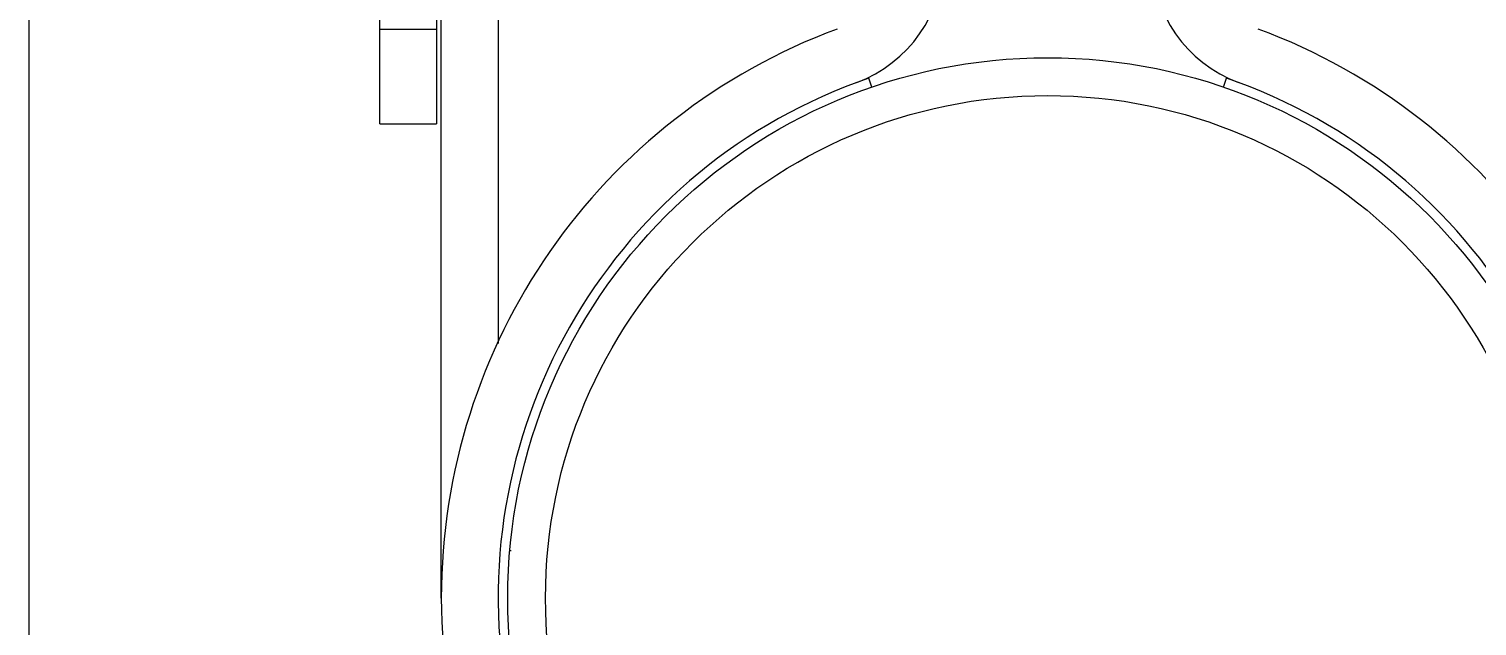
# Model space of a CAD drawing. Extents: x 1680110 to 4798266, y 269661 to 1249705.
# Drawn here: x 2397806 to 2399085, y 653276 to 653803 of the extents above; entities that cross this region are included whole.
import ezdxf

# ---------------------------------------------------------------- set-up
doc = ezdxf.new("R2010")
doc.units = 0
doc.header["$LTSCALE"] = 1000
doc.header["$MEASUREMENT"] = 0

# ---------------------------------------------------------------- blocks, each defined once
blk = doc.blocks.new('gfhhrryyfd')
at = {"linetype": 'Continuous'}
for p, q in [((3686909.8, -1753725.4), (3686909.8, -1753370)), ((3686960, -1753370), (3686960, -1753725.4)), ((3686964.1, -1754143.6), (3686964.1, -1753374.1)), ((3687014.3, -1753374.1), (3687014.3, -1753919.2)), ((3686909.8, -1753641.8), (3686960, -1753641.8)), ((3687344.2, -1753692.8), (3687341.5, -1753684.9)), ((3687654.6, -1753692.8), (3687657.3, -1753684.9)), ((3686909.8, -1753725.4), (3686960, -1753725.4)), ((3687025, -1754101.8), (3687025.7, -1754101.8))]:
    blk.add_line(p, q, dxfattribs=at)
for radius in [476.7, 443.3]:
    blk.add_circle((3687499.4, -1754143.6), radius, dxfattribs=at)
for centre, radius, start, end in [((3687290.3, -1753578.9), 117.1, 290.3175, 0), ((3687708.5, -1753578.9), 117.1, 180, 249.6825), ((3687499.4, -1754143.6), 535.3, 110.3175, 249.6825), ((3687499.4, -1754143.6), 535.3, 290.3175, 69.6825), ((3687499.4, -1754143.6), 485.1, 109, 71)]:
    blk.add_arc(centre, radius, start, end, dxfattribs=at)

msp = doc.modelspace()

# ---------------------------------------------------------------- linework, layer by layer
at = {"color": 0}
msp.add_line((2397806.3, 678414), (2397806.3, 643617.3), dxfattribs=at)

# ---------------------------------------------------------------- block references
at = {"lineweight": -3, "xscale": 0.9999959468841553, "yscale": 0.9999959506094456, "zscale": 0.9999959495959999}
msp.add_blockref('gfhhrryyfd', (-1288778.8, 2407437.3), dxfattribs=at)

doc.saveas('drawing.dxf')
